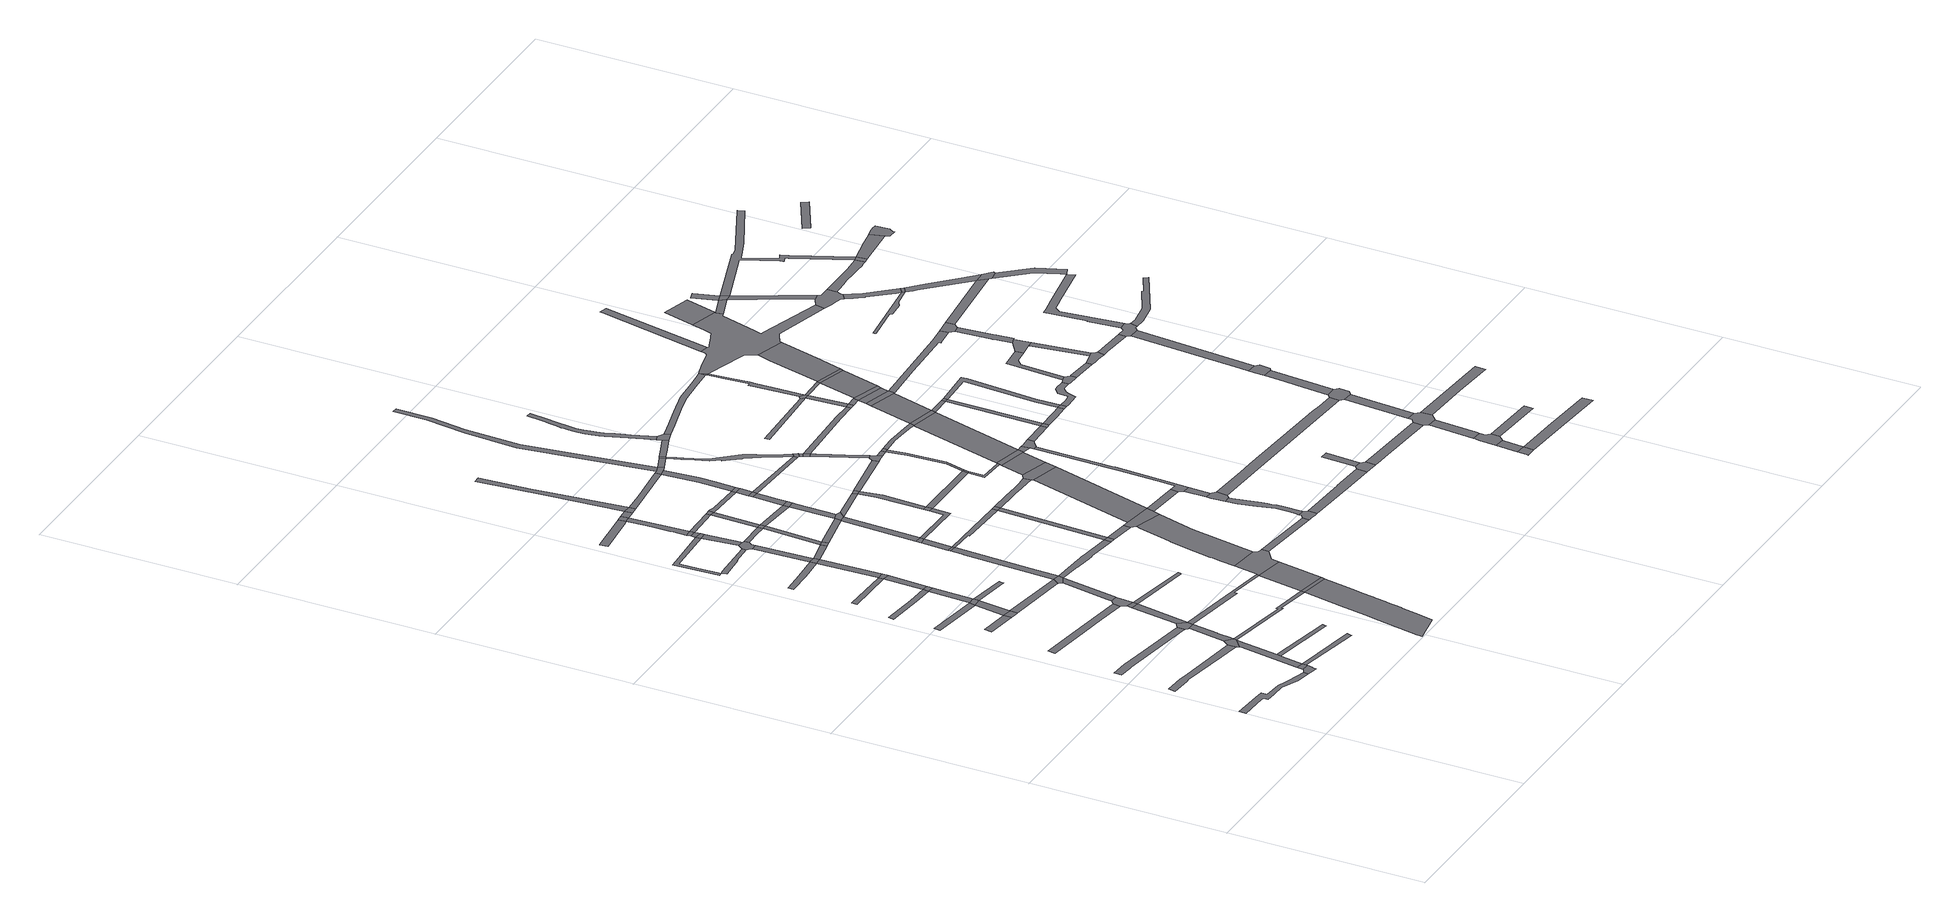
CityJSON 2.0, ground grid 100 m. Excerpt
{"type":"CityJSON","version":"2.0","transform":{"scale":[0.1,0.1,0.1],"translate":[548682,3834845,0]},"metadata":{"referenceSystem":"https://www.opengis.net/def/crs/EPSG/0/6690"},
"CityObjects":{
"road1":{"type":"Road","attributes":{"RoadStructureAttribute.sectionType":"1"},"geometry":[{"type":"MultiSurface","lod":"1","boundaries":[[[0,1,2,3,4,5,6,7,8,9,10,11,12,13,14,15]]]}]},
"road2":{"type":"Road","attributes":{"RoadStructureAttribute.sectionType":"1"},"geometry":[{"type":"MultiSurface","lod":"1","boundaries":[[[16,17,18,19,20,21,22,23,24,25]]]}]},
"road3":{"type":"Road","geometry":[{"type":"MultiSurface","lod":"1","boundaries":[[[26,27,28,15,14,29,30,31,32,33]]]}]},
"road4":{"type":"Road","geometry":[{"type":"MultiSurface","lod":"1","boundaries":[[[34,26,33,35,36,37]]]}]},
"road5":{"type":"Road","attributes":{"RoadStructureAttribute.sectionType":"1"},"geometry":[{"type":"MultiSurface","lod":"1","boundaries":[[[38,39,40,41,42,43,44,45,46,47]]]}]},
"road6":{"type":"Road","geometry":[{"type":"MultiSurface","lod":"1","boundaries":[[[48,49,50,51,52,53,34,37,54,55,56]]]}]},
"road7":{"type":"Road","attributes":{"RoadStructureAttribute.sectionType":"1"},"geometry":[{"type":"MultiSurface","lod":"1","boundaries":[[[57,58,59,60,61,62]]]}]},
"road8":{"type":"Road","geometry":[{"type":"MultiSurface","lod":"1","boundaries":[[[63,25,24,51,50,64]]]}]},
"road9":{"type":"Road","attributes":{"RoadStructureAttribute.sectionType":"1"},"geometry":[{"type":"MultiSurface","lod":"1","boundaries":[[[65,66,67,68,69,70,71]]]}]},
"road10":{"type":"Road","attributes":{"RoadStructureAttribute.sectionType":"1"},"geometry":[{"type":"MultiSurface","lod":"1","boundaries":[[[72,73,74,75,37,36]]]}]},
"road11":{"type":"Road","attributes":{"RoadStructureAttribute.sectionType":"1"},"geometry":[{"type":"MultiSurface","lod":"1","boundaries":[[[76,77,78,79,80]]]}]},
"road12":{"type":"Road","attributes":{"RoadStructureAttribute.sectionType":"1"},"geometry":[{"type":"MultiSurface","lod":"1","boundaries":[[[81,82,83,84,85,86,87,63,64]]]}]},
"road13":{"type":"Road","attributes":{"RoadStructureAttribute.sectionType":"1"},"geometry":[{"type":"MultiSurface","lod":"1","boundaries":[[[88,89,90,56,55]]]}]},
"road14":{"type":"Road","geometry":[{"type":"MultiSurface","lod":"1","boundaries":[[[62,61,91,92,93]]]}]},
"road15":{"type":"Road","attributes":{"RoadStructureAttribute.sectionType":"1"},"geometry":[{"type":"MultiSurface","lod":"1","boundaries":[[[94,95,96,97,98,99]]]}]},
"road16":{"type":"Road","geometry":[{"type":"MultiSurface","lod":"1","boundaries":[[[100,47,46,101,85,84,102,103]]]}]},
"road17":{"type":"Road","attributes":{"RoadStructureAttribute.sectionType":"1"},"geometry":[{"type":"MultiSurface","lod":"1","boundaries":[[[104,105,79,106,62,93]]]}]},
"road18":{"type":"Road","geometry":[{"type":"MultiSurface","lod":"1","boundaries":[[[107,80,79,105]]]}]},
"road19":{"type":"Road","attributes":{"RoadStructureAttribute.sectionType":"1"},"geometry":[{"type":"MultiSurface","lod":"1","boundaries":[[[108,109,110,111]]]}]},
"road20":{"type":"Road","attributes":{"RoadStructureAttribute.sectionType":"1"},"geometry":[{"type":"MultiSurface","lod":"1","boundaries":[[[112,100,103,113,114]]]}]},
"road21":{"type":"Road","attributes":{"RoadStructureAttribute.sectionType":"1"},"geometry":[{"type":"MultiSurface","lod":"1","boundaries":[[[98,115,116,80,107,117]]]}]},
"road22":{"type":"Road","geometry":[{"type":"MultiSurface","lod":"1","boundaries":[[[99,98,117,118,119]]]}]},
"road23":{"type":"Road","geometry":[{"type":"MultiSurface","lod":"1","boundaries":[[[120,112,114,121]]]}]},
"road24":{"type":"Road","attributes":{"RoadStructureAttribute.sectionType":"1"},"geometry":[{"type":"MultiSurface","lod":"1","boundaries":[[[122,93,92,123,124]]]}]},
"road25":{"type":"Road","attributes":{"RoadStructureAttribute.sectionType":"1"},"geometry":[{"type":"MultiSurface","lod":"1","boundaries":[[[125,126,127,128,129,130]]]}]},
"road26":{"type":"Road","attributes":{"RoadStructureAttribute.sectionType":"1"},"geometry":[{"type":"MultiSurface","lod":"1","boundaries":[[[131,132,64,50,133,134,135,136]]]}]},
"road27":{"type":"Road","geometry":[{"type":"MultiSurface","lod":"1","boundaries":[[[137,71,70,138,120,121,139,140]]]}]},
"road28":{"type":"Road","geometry":[{"type":"MultiSurface","lod":"1","boundaries":[[[141,142,143,144,145,107,105]]]}]},
"road29":{"type":"Road","attributes":{"RoadStructureAttribute.sectionType":"1"},"geometry":[{"type":"MultiSurface","lod":"1","boundaries":[[[110,146,99,119,147]]]}]},
"road30":{"type":"Road","geometry":[{"type":"MultiSurface","lod":"1","boundaries":[[[148,111,110,147]]]}]},
"road31":{"type":"Road","attributes":{"RoadStructureAttribute.sectionType":"1"},"geometry":[{"type":"MultiSurface","lod":"1","boundaries":[[[149,150,151,152,153,154,155]]]}]},
"road32":{"type":"Road","attributes":{"RoadStructureAttribute.sectionType":"1"},"geometry":[{"type":"MultiSurface","lod":"1","boundaries":[[[156,157,158,159,151,160,161,162,163]]]}]},
"road33":{"type":"Road","attributes":{"RoadStructureAttribute.sectionType":"1"},"geometry":[{"type":"MultiSurface","lod":"1","boundaries":[[[164,130,165,166,111,148]]]}]},
"road34":{"type":"Road","attributes":{"RoadStructureAttribute.sectionType":"1"},"geometry":[{"type":"MultiSurface","lod":"1","boundaries":[[[167,168,169,170,137,140]]]}]},
"road35":{"type":"Road","attributes":{"RoadStructureAttribute.sectionType":"1"},"geometry":[{"type":"MultiSurface","lod":"1","boundaries":[[[171,103,102,172,173,174,175,176]]]}]},
"road36":{"type":"Road","geometry":[{"type":"MultiSurface","lod":"1","boundaries":[[[177,125,130,164,178]]]}]},
"road37":{"type":"Road","geometry":[{"type":"MultiSurface","lod":"1","boundaries":[[[124,123,179,169,168,180]]]}]},
"road38":{"type":"Road","attributes":{"RoadStructureAttribute.sectionType":"1"},"geometry":[{"type":"MultiSurface","lod":"1","boundaries":[[[135,181,182,183,184,185,186,187,188,189,190,191,192,193,194,195,196,197,198,199,200,201,202,203]]]}]},
"road39":{"type":"Road","attributes":{"RoadStructureAttribute.sectionType":"1"},"geometry":[{"type":"MultiSurface","lod":"1","boundaries":[[[204,205,206,121,114]]]}]},
"road40":{"type":"Road","attributes":{"RoadStructureAttribute.sectionType":"1"},"geometry":[{"type":"MultiSurface","lod":"1","boundaries":[[[207,208,209,177,178]]]}]},
"road41":{"type":"Road","geometry":[{"type":"MultiSurface","lod":"1","boundaries":[[[210,149,155,211,212,209,208,213,214,215,216]]]}]},
"road42":{"type":"Road","attributes":{"RoadStructureAttribute.sectionType":"1"},"geometry":[{"type":"MultiSurface","lod":"1","boundaries":[[[217,178,164,218]]]}]},
"road43":{"type":"Road","attributes":{"RoadStructureAttribute.sectionType":"1"},"geometry":[{"type":"MultiSurface","lod":"1","boundaries":[[[219,220,221,222,223,224,225,226]]]}]},
"road44":{"type":"Road","attributes":{"RoadStructureAttribute.sectionType":"1"},"geometry":[{"type":"MultiSurface","lod":"1","boundaries":[[[227,163,210,216]]]}]},
"road45":{"type":"Road","attributes":{"RoadStructureAttribute.sectionType":"1"},"geometry":[{"type":"MultiSurface","lod":"1","boundaries":[[[228,229,230,124,180,231,232]]]}]},
"road46":{"type":"Road","geometry":[{"type":"MultiSurface","lod":"1","boundaries":[[[156,163,227,233]]]}]},
"road47":{"type":"Road","attributes":{"RoadStructureAttribute.sectionType":"1"},"geometry":[{"type":"MultiSurface","lod":"1","boundaries":[[[234,235,236,156,233]]]}]},
"road48":{"type":"Road","geometry":[{"type":"MultiSurface","lod":"1","boundaries":[[[237,238,235,234]]]}]},
"road49":{"type":"Road","geometry":[{"type":"MultiSurface","lod":"1","boundaries":[[[239,217,218,240]]]}]},
"road50":{"type":"Road","geometry":[{"type":"MultiSurface","lod":"1","boundaries":[[[136,135,203,241]]]}]},
"road51":{"type":"Road","attributes":{"RoadStructureAttribute.sectionType":"1"},"geometry":[{"type":"MultiSurface","lod":"1","boundaries":[[[215,214,242,243,244]]]}]},
"road52":{"type":"Road","attributes":{"RoadStructureAttribute.sectionType":"1"},"geometry":[{"type":"MultiSurface","lod":"1","boundaries":[[[245,246,226,247,248,249,250,251,238,237]]]}]},
"road53":{"type":"Road","attributes":{"RoadStructureAttribute.sectionType":"1"},"geometry":[{"type":"MultiSurface","lod":"1","boundaries":[[[243,217,239,252]]]}]},
"road54":{"type":"Road","geometry":[{"type":"MultiSurface","lod":"1","boundaries":[[[253,228,232,254]]]}]},
"road55":{"type":"Road","geometry":[{"type":"MultiSurface","lod":"1","boundaries":[[[255,219,226,246]]]}]},
"road56":{"type":"Road","attributes":{"RoadStructureAttribute.sectionType":"1"},"geometry":[{"type":"MultiSurface","lod":"1","boundaries":[[[256,257,258,259,260,180,168,261,262,263,264,265,266,267,268]]]}]},
"road57":{"type":"Road","attributes":{"RoadStructureAttribute.sectionType":"1"},"geometry":[{"type":"MultiSurface","lod":"1","boundaries":[[[175,269,270,136,241,271,272]]]}]},
"road58":{"type":"Road","attributes":{"RoadStructureAttribute.sectionType":"1"},"geometry":[{"type":"MultiSurface","lod":"1","boundaries":[[[273,274,275,253,254]]]}]},
"road59":{"type":"Road","attributes":{"RoadStructureAttribute.sectionType":"1"},"geometry":[{"type":"MultiSurface","lod":"1","boundaries":[[[276,237,234,277]]]}]},
"road60":{"type":"Road","geometry":[{"type":"MultiSurface","lod":"1","boundaries":[[[278,244,243,252]]]}]},
"road61":{"type":"Road","attributes":{"RoadStructureAttribute.sectionType":"1"},"geometry":[{"type":"MultiSurface","lod":"1","boundaries":[[[279,255,246,280]]]}]},
"road62":{"type":"Road","geometry":[{"type":"MultiSurface","lod":"1","boundaries":[[[281,275,274,282]]]}]},
"road63":{"type":"Road","attributes":{"RoadStructureAttribute.sectionType":"1"},"geometry":[{"type":"MultiSurface","lod":"1","boundaries":[[[283,239,240,284]]]}]},
"road64":{"type":"Road","attributes":{"RoadStructureAttribute.sectionType":"1"},"geometry":[{"type":"MultiSurface","lod":"1","boundaries":[[[277,244,278,285]]]}]},
"road65":{"type":"Road","geometry":[{"type":"MultiSurface","lod":"1","boundaries":[[[279,280,286,287]]]}]},
"road66":{"type":"Road","attributes":{"RoadStructureAttribute.sectionType":"1"},"geometry":[{"type":"MultiSurface","lod":"1","boundaries":[[[288,289,284,290,281,282]]]}]},
"road67":{"type":"Road","geometry":[{"type":"MultiSurface","lod":"1","boundaries":[[[291,292,293,176,175,272,294,295,296,297,298,299]]]}]},
"road68":{"type":"Road","geometry":[{"type":"MultiSurface","lod":"1","boundaries":[[[300,276,277,285]]]}]},
"road69":{"type":"Road","attributes":{"RoadStructureAttribute.sectionType":"1"},"geometry":[{"type":"MultiSurface","lod":"1","boundaries":[[[278,252,301,302]]]}]},
"road70":{"type":"Road","attributes":{"RoadStructureAttribute.sectionType":"1"},"geometry":[{"type":"MultiSurface","lod":"1","boundaries":[[[303,304,305,306,307,279,287]]]}]},
"road71":{"type":"Road","attributes":{"RoadStructureAttribute.sectionType":"1"},"geometry":[{"type":"MultiSurface","lod":"1","boundaries":[[[254,232,308,309,310,311,312]]]}]},
"road72":{"type":"Road","geometry":[{"type":"MultiSurface","lod":"1","boundaries":[[[313,314,283,284,289,315]]]}]},
"road73":{"type":"Road","geometry":[{"type":"MultiSurface","lod":"1","boundaries":[[[268,267,316,317]]]}]},
"road74":{"type":"Road","attributes":{"RoadStructureAttribute.sectionType":"1"},"geometry":[{"type":"MultiSurface","lod":"1","boundaries":[[[318,319,282,274,320,321]]]}]},
"road75":{"type":"Road","attributes":{"RoadStructureAttribute.sectionType":"1"},"geometry":[{"type":"MultiSurface","lod":"1","boundaries":[[[301,314,313,322,323]]]}]},
"road76":{"type":"Road","attributes":{"RoadStructureAttribute.sectionType":"1"},"geometry":[{"type":"MultiSurface","lod":"1","boundaries":[[[324,325,300,285,326,327]]]}]},
"road77":{"type":"Road","geometry":[{"type":"MultiSurface","lod":"1","boundaries":[[[302,301,323,328]]]}]},
"road78":{"type":"Road","attributes":{"RoadStructureAttribute.sectionType":"1"},"geometry":[{"type":"MultiSurface","lod":"1","boundaries":[[[329,330,331,332,333,334,335,336,337,338,291,299,339,340,341,342]]]}]},
"road79":{"type":"Road","attributes":{"RoadStructureAttribute.sectionType":"1"},"geometry":[{"type":"MultiSurface","lod":"1","boundaries":[[[317,316,343,344,345]]]}]},
"road80":{"type":"Road","attributes":{"RoadStructureAttribute.sectionType":"1"},"geometry":[{"type":"MultiSurface","lod":"1","boundaries":[[[346,347,287,286,348]]]}]},
"road81":{"type":"Road","attributes":{"RoadStructureAttribute.sectionType":"1"},"geometry":[{"type":"MultiSurface","lod":"1","boundaries":[[[349,302,328,350,351,352]]]}]},
"road82":{"type":"Road","attributes":{"RoadStructureAttribute.sectionType":"1"},"geometry":[{"type":"MultiSurface","lod":"1","boundaries":[[[311,268,317,353]]]}]},
"road83":{"type":"Road","attributes":{"RoadStructureAttribute.sectionType":"1"},"geometry":[{"type":"MultiSurface","lod":"1","boundaries":[[[354,315,289,355]]]}]},
"road84":{"type":"Road","geometry":[{"type":"MultiSurface","lod":"1","boundaries":[[[356,349,352,357]]]}]},
"road85":{"type":"Road","geometry":[{"type":"MultiSurface","lod":"1","boundaries":[[[358,318,321,359]]]}]},
"road86":{"type":"Road","attributes":{"RoadStructureAttribute.sectionType":"1"},"geometry":[{"type":"MultiSurface","lod":"1","boundaries":[[[326,356,357,360]]]}]},
"road87":{"type":"Road","geometry":[{"type":"MultiSurface","lod":"1","boundaries":[[[327,326,360,361]]]}]},
"road88":{"type":"Road","attributes":{"RoadStructureAttribute.sectionType":"1"},"geometry":[{"type":"MultiSurface","lod":"1","boundaries":[[[296,295,362,363]]]}]},
"road89":{"type":"Road","attributes":{"RoadStructureAttribute.sectionType":"1"},"geometry":[{"type":"MultiSurface","lod":"1","boundaries":[[[364,365,355,366,358,359]]]}]},
"road90":{"type":"Road","geometry":[{"type":"MultiSurface","lod":"1","boundaries":[[[312,311,353,367]]]}]},
"road91":{"type":"Road","attributes":{"RoadStructureAttribute.sectionType":"1"},"geometry":[{"type":"MultiSurface","lod":"1","boundaries":[[[368,369,370,371,348,372,373,327,361]]]}]},
"road92":{"type":"Road","geometry":[{"type":"MultiSurface","lod":"1","boundaries":[[[345,344,329,342,374,375,376]]]}]},
"road93":{"type":"Road","geometry":[{"type":"MultiSurface","lod":"1","boundaries":[[[377,354,355,365]]]}]},
"road94":{"type":"Road","geometry":[{"type":"MultiSurface","lod":"1","boundaries":[[[378,379,346,348,371,380,381]]]}]},
"road95":{"type":"Road","attributes":{"RoadStructureAttribute.sectionType":"1"},"geometry":[{"type":"MultiSurface","lod":"1","boundaries":[[[357,352,382,383]]]}]},
"road96":{"type":"Road","attributes":{"RoadStructureAttribute.sectionType":"1"},"geometry":[{"type":"MultiSurface","lod":"1","boundaries":[[[359,321,384,385]]]}]},
"road97":{"type":"Road","attributes":{"RoadStructureAttribute.sectionType":"1"},"geometry":[{"type":"MultiSurface","lod":"1","boundaries":[[[386,387,378,381,388]]]}]},
"road98":{"type":"Road","attributes":{"RoadStructureAttribute.sectionType":"1"},"geometry":[{"type":"MultiSurface","lod":"1","boundaries":[[[389,390,391,367,353,392,393,394,395,396]]]}]},
"road99":{"type":"Road","geometry":[{"type":"MultiSurface","lod":"1","boundaries":[[[397,398,399,400,363,362,401,402,403,404,405,406,407]]]}]},
"road100":{"type":"Road","attributes":{"RoadStructureAttribute.sectionType":"1"},"geometry":[{"type":"MultiSurface","lod":"1","boundaries":[[[408,377,365,409]]]}]},
"road101":{"type":"Road","geometry":[{"type":"MultiSurface","lod":"1","boundaries":[[[410,386,388,411]]]}]},
"road102":{"type":"Road","attributes":{"RoadStructureAttribute.sectionType":"1"},"geometry":[{"type":"MultiSurface","lod":"1","boundaries":[[[412,376,375,413,414]]]}]},
"road103":{"type":"Road","attributes":{"RoadStructureAttribute.sectionType":"1"},"geometry":[{"type":"MultiSurface","lod":"1","boundaries":[[[375,374,415,416]]]}]},
"road104":{"type":"Road","attributes":{"RoadStructureAttribute.sectionType":"1"},"geometry":[{"type":"MultiSurface","lod":"1","boundaries":[[[417,418,419,420,379,378,421,422,423,424]]]}]},
"road105":{"type":"Road","attributes":{"RoadStructureAttribute.sectionType":"1"},"geometry":[{"type":"MultiSurface","lod":"1","boundaries":[[[425,426,427,428,429,430,431,432,433,434,435,436,437,438,439,440,397,407]]]}]},
"road106":{"type":"Road","attributes":{"RoadStructureAttribute.sectionType":"1"},"geometry":[{"type":"MultiSurface","lod":"1","boundaries":[[[441,442,443,444,445,446,447,448,449,450,451,411,388,452,453,454,455,456,457,458,459,460,461,462,383,463]]]}]},
"road107":{"type":"Road","attributes":{"RoadStructureAttribute.sectionType":"1"},"geometry":[{"type":"MultiSurface","lod":"1","boundaries":[[[464,465,410,411,466,467]]]}]},
"road108":{"type":"Road","geometry":[{"type":"MultiSurface","lod":"1","boundaries":[[[468,469,434,433,470,471,472,473,474,475]]]}]},
"road109":{"type":"Road","geometry":[{"type":"MultiSurface","lod":"1","boundaries":[[[476,468,475,477]]]}]},
"road110":{"type":"Road","geometry":[{"type":"MultiSurface","lod":"1","boundaries":[[[385,384,478,479]]]}]},
"road111":{"type":"Road","geometry":[{"type":"MultiSurface","lod":"1","boundaries":[[[463,383,382,480,481]]]}]},
"road112":{"type":"Road","attributes":{"RoadStructureAttribute.sectionType":"1"},"geometry":[{"type":"MultiSurface","lod":"1","boundaries":[[[481,480,482,483]]]}]},
"road113":{"type":"Road","geometry":[{"type":"MultiSurface","lod":"1","boundaries":[[[483,482,484,485,486]]]}]},
"road114":{"type":"Road","attributes":{"RoadStructureAttribute.sectionType":"1"},"geometry":[{"type":"MultiSurface","lod":"1","boundaries":[[[487,488,489,485,484,490,491]]]}]},
"road115":{"type":"Road","attributes":{"RoadStructureAttribute.sectionType":"1"},"geometry":[{"type":"MultiSurface","lod":"1","boundaries":[[[492,478,384,493,494,495]]]}]},
"road116":{"type":"Road","geometry":[{"type":"MultiSurface","lod":"1","boundaries":[[[496,491,490,408,409,497,498,499]]]}]},
"road117":{"type":"Road","geometry":[{"type":"MultiSurface","lod":"1","boundaries":[[[500,396,395,412,414,501]]]}]},
"road118":{"type":"Road","geometry":[{"type":"MultiSurface","lod":"1","boundaries":[[[502,503,504,505,464,467,506,507,508]]]}]},
"road119":{"type":"Road","attributes":{"RoadStructureAttribute.sectionType":"1"},"geometry":[{"type":"MultiSurface","lod":"1","boundaries":[[[509,510,511,512,513,514,385,479]]]}]},
"road120":{"type":"Road","attributes":{"RoadStructureAttribute.sectionType":"1"},"geometry":[{"type":"MultiSurface","lod":"1","boundaries":[[[515,499,498,512]]]}]},
"road121":{"type":"Road","attributes":{"RoadStructureAttribute.sectionType":"1"},"geometry":[{"type":"MultiSurface","lod":"1","boundaries":[[[516,517,518,519,520,521,522,523,524,525,526,527,528,529,530,531,532,505,504,533,534,535,536,537,538,539,540,541,542,543,544]]]}]},
"road122":{"type":"Road","attributes":{"RoadStructureAttribute.sectionType":"1"},"geometry":[{"type":"MultiSurface","lod":"1","boundaries":[[[545,546,405,404,547,548,549]]]}]},
"road123":{"type":"Road","attributes":{"RoadStructureAttribute.sectionType":"1"},"geometry":[{"type":"MultiSurface","lod":"1","boundaries":[[[550,500,501,551]]]}]},
"road124":{"type":"Road","attributes":{"RoadStructureAttribute.sectionType":"1"},"geometry":[{"type":"MultiSurface","lod":"1","boundaries":[[[552,553,554,555,556,557,558,559,416,415,476,477,560,561,562]]]}]},
"road125":{"type":"Road","geometry":[{"type":"MultiSurface","lod":"1","boundaries":[[[563,515,512,511,564]]]}]},
"road126":{"type":"Road","geometry":[{"type":"MultiSurface","lod":"1","boundaries":[[[565,566,495,494,550,551,567,568]]]}]},
"road127":{"type":"Road","attributes":{"RoadStructureAttribute.sectionType":"1"},"geometry":[{"type":"MultiSurface","lod":"1","boundaries":[[[569,568,567,570]]]}]},
"road128":{"type":"Road","attributes":{"RoadStructureAttribute.sectionType":"1"},"geometry":[{"type":"MultiSurface","lod":"1","boundaries":[[[571,486,485,572,573,574]]]}]},
"road129":{"type":"Road","attributes":{"RoadStructureAttribute.sectionType":"1"},"geometry":[{"type":"MultiSurface","lod":"1","boundaries":[[[575,576,577,578,579,563,564,580,581,582,583,584]]]}]},
"road130":{"type":"Road","geometry":[{"type":"MultiSurface","lod":"1","boundaries":[[[585,586,587,569,570,552,562,588,589,590]]]}]},
"road131":{"type":"Road","attributes":{"RoadStructureAttribute.sectionType":"1"},"geometry":[{"type":"MultiSurface","lod":"1","boundaries":[[[583,591,565,568,592,593]]]}]},
"road132":{"type":"Road","attributes":{"RoadStructureAttribute.sectionType":"1"},"geometry":[{"type":"MultiSurface","lod":"1","boundaries":[[[594,595,596,597,598]]]}]},
"road133":{"type":"Road","geometry":[{"type":"MultiSurface","lod":"1","boundaries":[[[599,549,548,600,601,602]]]}]},
"road134":{"type":"Road","attributes":{"RoadStructureAttribute.sectionType":"1"},"geometry":[{"type":"MultiSurface","lod":"1","boundaries":[[[603,604,605,606,607,608,609,610,611,612,613,614,615,508,507,616,617,618,619,620]]]}]},
"road135":{"type":"Road","attributes":{"RoadStructureAttribute.sectionType":"1"},"geometry":[{"type":"MultiSurface","lod":"1","boundaries":[[[621,585,590,622]]]}]},
"road136":{"type":"Road","geometry":[{"type":"MultiSurface","lod":"1","boundaries":[[[623,624,599,602]]]}]},
"road137":{"type":"Road","geometry":[{"type":"MultiSurface","lod":"1","boundaries":[[[584,583,593,625]]]}]},
"road138":{"type":"Road","attributes":{"RoadStructureAttribute.sectionType":"1"},"geometry":[{"type":"MultiSurface","lod":"1","boundaries":[[[626,627,628,629,630,631,473,472,632,633,634,635]]]}]},
"road139":{"type":"Road","geometry":[{"type":"MultiSurface","lod":"1","boundaries":[[[636,621,622,637]]]}]},
"road140":{"type":"Road","geometry":[{"type":"MultiSurface","lod":"1","boundaries":[[[638,639,574,573,640]]]}]},
"road141":{"type":"Road","attributes":{"RoadStructureAttribute.sectionType":"1"},"geometry":[{"type":"MultiSurface","lod":"1","boundaries":[[[641,584,625,642,643]]]}]},
"road142":{"type":"Road","attributes":{"RoadStructureAttribute.sectionType":"1"},"geometry":[{"type":"MultiSurface","lod":"1","boundaries":[[[598,644,639,638,645]]]}]},
"road143":{"type":"Road","attributes":{"RoadStructureAttribute.sectionType":"1"},"geometry":[{"type":"MultiSurface","lod":"1","boundaries":[[[646,638,640,647]]]}]},
"road144":{"type":"Road","geometry":[{"type":"MultiSurface","lod":"1","boundaries":[[[648,594,598,645,649,650]]]}]},
"road145":{"type":"Road","attributes":{"RoadStructureAttribute.sectionType":"1"},"geometry":[{"type":"MultiSurface","lod":"1","boundaries":[[[651,652,621,636]]]}]},
"road146":{"type":"Road","attributes":{"RoadStructureAttribute.sectionType":"1"},"geometry":[{"type":"MultiSurface","lod":"1","boundaries":[[[653,625,593,654,652]]]}]},
"road147":{"type":"Road","attributes":{"RoadStructureAttribute.sectionType":"1"},"geometry":[{"type":"MultiSurface","lod":"1","boundaries":[[[655,656,657,658,636,637,659,660,661,662]]]}]},
"road148":{"type":"Road","geometry":[{"type":"MultiSurface","lod":"1","boundaries":[[[663,641,643,664,665]]]}]},
"road149":{"type":"Road","attributes":{"RoadStructureAttribute.sectionType":"1"},"geometry":[{"type":"MultiSurface","lod":"1","boundaries":[[[666,601,600,667,668,669,670,671]]]}]},
"road150":{"type":"Road","attributes":{"RoadStructureAttribute.sectionType":"1"},"geometry":[{"type":"MultiSurface","lod":"1","boundaries":[[[647,672,663,665,673,674]]]}]},
"road151":{"type":"Road","attributes":{"RoadStructureAttribute.sectionType":"1"},"geometry":[{"type":"MultiSurface","lod":"1","boundaries":[[[675,676,677,678,679,680,681,682,683,684,685,648,650]]]}]},
"road152":{"type":"Road","attributes":{"RoadStructureAttribute.sectionType":"1"},"geometry":[{"type":"MultiSurface","lod":"1","boundaries":[[[686,649,645,687]]]}]},
"road153":{"type":"Road","geometry":[{"type":"MultiSurface","lod":"1","boundaries":[[[688,689,690,691,692]]]}]},
"road154":{"type":"Road","geometry":[{"type":"MultiSurface","lod":"1","boundaries":[[[693,653,652,651]]]}]},
"road155":{"type":"Road","geometry":[{"type":"MultiSurface","lod":"1","boundaries":[[[694,646,647,674,695]]]}]},
"road156":{"type":"Road","geometry":[{"type":"MultiSurface","lod":"1","boundaries":[[[662,661,696,697]]]}]},
"road157":{"type":"Road","attributes":{"RoadStructureAttribute.sectionType":"1"},"geometry":[{"type":"MultiSurface","lod":"1","boundaries":[[[698,688,692,699]]]}]},
"road158":{"type":"Road","attributes":{"RoadStructureAttribute.sectionType":"1"},"geometry":[{"type":"MultiSurface","lod":"1","boundaries":[[[700,701,702,703,693,651,704,705,662,697]]]}]},
"road159":{"type":"Road","geometry":[{"type":"MultiSurface","lod":"1","boundaries":[[[603,620,706,707,680,679]]]}]},
"road160":{"type":"Road","attributes":{"RoadStructureAttribute.sectionType":"1"},"geometry":[{"type":"MultiSurface","lod":"1","boundaries":[[[687,708,694,695,709]]]}]},
"road161":{"type":"Road","geometry":[{"type":"MultiSurface","lod":"1","boundaries":[[[710,711,712,698,699,713,714,715,716,717]]]}]},
"road162":{"type":"Road","geometry":[{"type":"MultiSurface","lod":"1","boundaries":[[[718,686,687,709,719]]]}]},
"road163":{"type":"Road","attributes":{"RoadStructureAttribute.sectionType":"1"},"geometry":[{"type":"MultiSurface","lod":"1","boundaries":[[[720,717,716,721,722]]]}]},
"road164":{"type":"Road","attributes":{"RoadStructureAttribute.sectionType":"1"},"geometry":[{"type":"MultiSurface","lod":"1","boundaries":[[[723,724,725,726,727,728,729,730,697,696,731,732,733,734,735,736,737,738,739]]]}]},
"road165":{"type":"Road","geometry":[{"type":"MultiSurface","lod":"1","boundaries":[[[740,741,671,670,720,722,742,743,744]]]}]},
"road166":{"type":"Road","attributes":{"RoadStructureAttribute.sectionType":"1"},"geometry":[{"type":"MultiSurface","lod":"1","boundaries":[[[745,746,718,719,747,748,749]]]}]},
"road167":{"type":"Road","attributes":{"RoadStructureAttribute.sectionType":"1"},"geometry":[{"type":"MultiSurface","lod":"1","boundaries":[[[750,751,714,713]]]}]},
"road168":{"type":"Road","attributes":{"RoadStructureAttribute.sectionType":"1"},"geometry":[{"type":"MultiSurface","lod":"1","boundaries":[[[752,753,692,691,754,755,756]]]}]},
"road169":{"type":"Road","geometry":[{"type":"MultiSurface","lod":"1","boundaries":[[[757,758,759,760,739,738,761,762,763,764,765]]]}]},
"road170":{"type":"Road","attributes":{"RoadStructureAttribute.sectionType":"1"},"geometry":[{"type":"MultiSurface","lod":"1","boundaries":[[[766,740,744,767]]]}]},
"road171":{"type":"Road","attributes":{"RoadStructureAttribute.sectionType":"1"},"geometry":[{"type":"MultiSurface","lod":"1","boundaries":[[[768,769,665,664,770,771,772,773,774,775]]]}]},
"road172":{"type":"Road","geometry":[{"type":"MultiSurface","lod":"1","boundaries":[[[776,635,634,766,767,777,778,779]]]}]},
"road173":{"type":"Road","attributes":{"RoadStructureAttribute.sectionType":"1"},"geometry":[{"type":"MultiSurface","lod":"1","boundaries":[[[780,765,764,781,782,783]]]}]},
"road174":{"type":"Road","attributes":{"RoadStructureAttribute.sectionType":"1"},"geometry":[{"type":"MultiSurface","lod":"1","boundaries":[[[784,785,758,757,786,787,788]]]}]},
"road175":{"type":"Road","attributes":{"RoadStructureAttribute.sectionType":"1"},"geometry":[{"type":"MultiSurface","lod":"1","boundaries":[[[789,790,791,792,793,794]]]}]},
"road176":{"type":"Road","geometry":[{"type":"MultiSurface","lod":"1","boundaries":[[[795,796,797,798,799,800,801,802,793,792,803,804,805,806,603,679,807,808,809,745,749,810,811,812,813,814,815,816,817,818,819,820,821,822]]]}]},
"road177":{"type":"Road","attributes":{"RoadStructureAttribute.sectionType":"1"},"geometry":[{"type":"MultiSurface","lod":"1","boundaries":[[[823,824,825,776,779,826]]]}]},
"road178":{"type":"Road","attributes":{"RoadStructureAttribute.sectionType":"1"},"geometry":[{"type":"MultiSurface","lod":"1","boundaries":[[[743,742,827,828,829]]]}]},
"road179":{"type":"Road","geometry":[{"type":"MultiSurface","lod":"1","boundaries":[[[830,831,832,833,783,782,834,835,836,837]]]}]},
"road180":{"type":"Road","geometry":[{"type":"MultiSurface","lod":"1","boundaries":[[[838,839,823,826,840,841,842]]]}]},
"road181":{"type":"Road","geometry":[{"type":"MultiSurface","lod":"1","boundaries":[[[843,844,784,788,845,846]]]}]},
"road182":{"type":"Road","attributes":{"RoadStructureAttribute.sectionType":"1"},"geometry":[{"type":"MultiSurface","lod":"1","boundaries":[[[846,845,847,833,832]]]}]},
"road183":{"type":"Road","geometry":[{"type":"MultiSurface","lod":"1","boundaries":[[[848,795,822,849]]]}]},
"road184":{"type":"Road","attributes":{"RoadStructureAttribute.sectionType":"1"},"geometry":[{"type":"MultiSurface","lod":"1","boundaries":[[[850,851,852,853,854,855,856,857,844,843]]]}]},
"road185":{"type":"Road","attributes":{"RoadStructureAttribute.sectionType":"1"},"geometry":[{"type":"MultiSurface","lod":"1","boundaries":[[[858,837,836,859,860,861,862]]]}]},
"road186":{"type":"Road","attributes":{"RoadStructureAttribute.sectionType":"1"},"geometry":[{"type":"MultiSurface","lod":"1","boundaries":[[[863,864,838,842,865]]]}]},
"road187":{"type":"Road","geometry":[{"type":"MultiSurface","lod":"1","boundaries":[[[866,768,775,867,854,853,868,869]]]}]},
"road188":{"type":"Road","attributes":{"RoadStructureAttribute.sectionType":"1"},"geometry":[{"type":"MultiSurface","lod":"1","boundaries":[[[870,821,820,871,872]]]}]},
"road189":{"type":"Road","attributes":{"RoadStructureAttribute.sectionType":"1"},"geometry":[{"type":"MultiSurface","lod":"1","boundaries":[[[873,874,875,876]]]}]},
"road190":{"type":"Road","attributes":{"RoadStructureAttribute.sectionType":"1"},"geometry":[{"type":"MultiSurface","lod":"1","boundaries":[[[877,878,879,880,881,882,883,884,885]]]}]},
"road191":{"type":"Road","geometry":[{"type":"MultiSurface","lod":"1","boundaries":[[[876,875,870,872,886]]]}]},
"road192":{"type":"Road","geometry":[{"type":"MultiSurface","lod":"1","boundaries":[[[887,888,889,890,891,892,893,862,861,894,863,865,895,896,897,898]]]}]},
"road193":{"type":"Road","attributes":{"RoadStructureAttribute.sectionType":"1"},"geometry":[{"type":"MultiSurface","lod":"1","boundaries":[[[899,886,872,900,901,902,903,904]]]}]},
"road194":{"type":"Road","geometry":[{"type":"MultiSurface","lod":"1","boundaries":[[[905,904,903,906,814,813,907,908,909,910,911,912,913,914,915]]]}]},
"road195":{"type":"Road","attributes":{"RoadStructureAttribute.sectionType":"1"},"geometry":[{"type":"MultiSurface","lod":"1","boundaries":[[[916,917,918,919,911,910,920,921,922,923,924,877,925]]]}]},
"road196":{"type":"Road","attributes":{"RoadStructureAttribute.sectionType":"1"},"geometry":[{"type":"MultiSurface","lod":"1","boundaries":[[[926,866,869,927]]]}]},
"road197":{"type":"Road","geometry":[{"type":"MultiSurface","lod":"1","boundaries":[[[925,877,885,928]]]}]},
"road198":{"type":"Road","attributes":{"RoadStructureAttribute.sectionType":"1"},"geometry":[{"type":"MultiSurface","lod":"1","boundaries":[[[929,930,931,932,933,934,935,890,889,936,937,938,939,940,941]]]}]},
"road199":{"type":"Road","attributes":{"RoadStructureAttribute.sectionType":"1"},"geometry":[{"type":"MultiSurface","lod":"1","boundaries":[[[942,943,944,945,915,914,946,947,948,949,950,951,952,953,954,955,956,957,958]]]}]},
"road200":{"type":"Road","attributes":{"RoadStructureAttribute.sectionType":"1"},"geometry":[{"type":"MultiSurface","lod":"1","boundaries":[[[959,960,961,962,963,898,897,964,965,966]]]}]},
"road201":{"type":"Road","attributes":{"RoadStructureAttribute.sectionType":"1"},"geometry":[{"type":"MultiSurface","lod":"1","boundaries":[[[967,968,969,928,885,970,971,972,973,926,974]]]}]},
"road202":{"type":"Road","attributes":{"RoadStructureAttribute.sectionType":"1"},"geometry":[{"type":"MultiSurface","lod":"1","boundaries":[[[975,976,977,978,979,980,981,876,886,982,983,984,985,986,987,988,989,990,991,992,942,993,994,995,996,997,998,999,1000,1001,1002,1003]]]}]},
"road203":{"type":"Road","geometry":[{"type":"MultiSurface","lod":"1","boundaries":[[[974,926,927,1004,1005,1006]]]}]},
"road204":{"type":"Road","geometry":[{"type":"MultiSurface","lod":"1","boundaries":[[[993,942,958,1007,1008]]]}]},
"road205":{"type":"Road","attributes":{"RoadStructureAttribute.sectionType":"1"},"geometry":[{"type":"MultiSurface","lod":"1","boundaries":[[[1009,1005,1004,1010,1011,929,1012]]]}]},
"road206":{"type":"Road","attributes":{"RoadStructureAttribute.sectionType":"1"},"geometry":[{"type":"MultiSurface","lod":"1","boundaries":[[[1013,1014,1015,1008,1007,1016,1017]]]}]},
"road207":{"type":"Road","geometry":[{"type":"MultiSurface","lod":"1","boundaries":[[[1018,1019,1020,1013,1017,1021,1022,1023,1024,1025,1026,1027,1028]]]}]},
"road208":{"type":"Road","geometry":[{"type":"MultiSurface","lod":"1","boundaries":[[[1029,1030,1031,1032]]]}]}
},
"vertices":[
[356,368,0],[340,373,0],[295,388,0],[202,397,0],[203,429,0],[154,431,0],[9,442,0],[7,407,0],[149,399,0],[163,397,0],[162,373,0],[215,370,0],[287,368,0],[377,326,0],[448,314,0],[452,339,0],
[417,772,0],[206,803,0],[150,811,0],[45,817,0],[41,782,0],[145,775,0],[163,774,0],[410,733,0],[521,715,0],[521,757,0],
[475,352,0],[473,350,0],[456,341,0],[475,309,0],[507,304,0],[510,320,0],[512,329,0],[516,350,0],
[481,387,0],[516,353,0],[517,359,0],[520,381,0],
[301,1073,0],[155,1096,0],[65,1103,0],[63,1063,0],[135,1058,0],[148,1056,0],[295,1034,0],[558,993,0],[561,993,0],[561,1033,0],
[555,599,0],[577,730,0],[579,741,0],[531,701,0],[530,696,0],[516,606,0],[538,493,0],[539,499,0],[542,520,0],
[305,1781,0],[291,1783,0],[152,1801,0],[147,1762,0],[305,1741,0],[307,1781,0],
[545,789,0],[582,759,0],
[297,1432,0],[110,1459,0],[104,1420,0],[337,1388,0],[472,1369,0],[615,1348,0],[620,1386,0],
[849,296,0],[850,296,0],[851,308,0],[853,321,0],
[335,1968,0],[59,2010,0],[54,1977,0],[329,1937,0],[336,1968,0],
[585,777,0],[595,845,0],[595,847,0],[615,979,0],[575,978,0],[574,968,0],[555,851,0],
[874,436,0],[875,446,0],[876,456,0],
[328,1738,0],[352,1735,0],[354,1774,0],
[236,2217,0],[56,2237,0],[52,2210,0],[242,2189,0],[347,2181,0],[350,2211,0],
[588,1052,0],[571,982,0],[616,981,0],[621,1011,0],
[375,1936,0],[375,1940,0],[328,1933,0],
[376,1970,0],
[98,2446,0],[97,2418,0],[358,2413,0],[356,2438,0],
[626,1293,0],[666,1278,0],[668,1286,0],
[339,1976,0],[337,1970,0],[383,2179,0],
[384,2197,0],[384,2208,0],
[631,1320,0],[670,1311,0],
[357,1774,0],[672,1691,0],[696,1725,0],
[343,2777,0],[208,2769,0],[90,2761,0],[91,2735,0],[214,2736,0],[346,2747,0],
[914,709,0],[911,699,0],[926,679,0],[929,691,0],[1099,659,0],[1103,677,0],
[641,1403,0],[617,1348,0],[677,1381,0],[679,1400,0],
[567,1912,0],[568,1924,0],[569,1935,0],[378,1970,0],[377,1970,0],
[350,2213,0],[393,2407,0],
[392,2439,0],
[313,3107,0],[88,3095,0],[72,3091,0],[81,3065,0],[205,3074,0],[205,3081,0],[310,3085,0],
[311,3339,0],[77,3324,0],[41,3322,0],[54,3090,0],[67,3204,0],[64,3300,0],[82,3300,0],[313,3314,0],
[383,2750,0],[347,2738,0],[356,2442,0],
[681,1411,0],[728,1692,0],[686,1671,0],[645,1428,0],
[624,1010,0],[619,981,0],[954,926,0],[959,944,0],[1144,911,0],[1149,926,0],
[343,2781,0],[379,2779,0],
[673,1689,0],[733,1717,0],
[1099,657,0],[1098,648,0],[1065,460,0],[1041,324,0],[1038,309,0],[1027,245,0],[987,33,0],[983,13,0],[982,7,0],[1138,33,0],[1153,110,0],[1170,199,0],[1172,208,0],[1179,246,0],[1184,271,0],[1187,291,0],[1189,298,0],[1199,352,0],[1201,363,0],[1212,428,0],[1218,460,0],[1231,527,0],[1250,632,0],
[1001,1232,0],[1002,1241,0],[1003,1249,0],
[378,2783,0],[367,3065,0],[335,3063,0],
[331,3134,0],[318,3078,0],[331,3066,0],[366,3088,0],[378,3103,0],[377,3128,0],[364,3128,0],
[501,2804,0],[506,2774,0],
[295,3723,0],[261,3720,0],[58,3698,0],[54,3697,0],[62,3657,0],[152,3667,0],[266,3680,0],[299,3684,0],
[352,3316,0],
[716,2254,0],[714,2198,0],[714,2186,0],[738,1861,0],[754,2252,0],
[351,3336,0],
[349,3365,0],[311,3364,0],[311,3340,0],
[348,3390,0],[310,3384,0],
[528,2812,0],[534,2780,0],
[1253,650,0],
[465,3106,0],[518,3104,0],[517,3129,0],
[348,3400,0],[331,3688,0],[304,3590,0],[306,3537,0],[308,3488,0],[309,3468,0],[310,3451,0],
[543,3102,0],
[717,2268,0],[754,2266,0],
[327,3727,0],
[1112,1681,0],[973,1699,0],[937,1704,0],[918,1705,0],[902,1706,0],[845,1679,0],[845,1675,0],[933,1664,0],[936,1664,0],[950,1662,0],[968,1664,0],[1115,1645,0],[1119,1680,0],
[1144,910,0],[1142,899,0],[1269,741,0],[1294,885,0],
[757,2348,0],[760,2412,0],[723,2405,0],
[522,3394,0],[522,3369,0],
[542,3129,0],
[376,3732,0],[380,3693,0],
[724,2433,0],[761,2432,0],
[744,2852,0],[741,2821,0],
[550,3367,0],
[420,3698,0],[417,3728,0],
[761,2437,0],[777,2825,0],[741,2817,0],
[1171,1047,0],[1153,928,0],[1152,925,0],[1302,930,0],[1357,970,0],[1361,1006,0],[1350,1007,0],[1336,1009,0],[1321,1030,0],
[549,3394,0],
[746,3087,0],[746,3117,0],
[379,4086,0],[367,4205,0],[350,4459,0],[317,4456,0],[346,4100,0],
[878,2247,0],[879,2240,0],[1129,2229,0],[1139,2229,0],[1139,2258,0],
[780,2865,0],[745,2856,0],[805,2857,0],
[1140,1642,0],[1144,1677,0],
[996,2500,0],[994,2429,0],[1022,2407,0],[1023,2499,0],
[784,3073,0],[784,3086,0],
[585,3387,0],[560,3394,0],[755,3359,0],[755,3382,0],
[785,3115,0],
[1290,1602,0],[1284,1581,0],[1251,1460,0],[1239,1412,0],[1236,1403,0],[1225,1348,0],[1209,1268,0],[1192,1182,0],[1190,1168,0],[1183,1127,0],[1361,1248,0],[1382,1365,0],[1389,1391,0],[1436,1561,0],
[1268,1625,0],[1270,1625,0],[1273,1660,0],
[747,3762,0],[526,3739,0],[750,3734,0],
[752,3271,0],[787,3178,0],[788,3202,0],[791,3269,0],
[1164,2228,0],
[983,2887,0],[987,2861,0],
[753,3293,0],[792,3292,0],
[996,2532,0],[1021,2532,0],
[794,3358,0],
[795,3380,0],
[1692,933,0],[1696,968,0],
[1031,2757,0],[1012,2862,0],[1001,2771,0],
[1164,2257,0],
[799,3490,0],[801,3550,0],[800,3571,0],[786,3739,0],[762,3549,0],[755,3386,0],
[1446,1594,0],[1457,1633,0],[1304,1656,0],
[1007,2891,0],
[799,3777,0],[764,3764,0],[790,3742,0],[810,3750,0],
[1160,3250,0],[1161,3272,0],
[1381,2500,0],[1388,2530,0],
[874,3807,0],[819,3784,0],[885,3779,0],
[1400,2252,0],[1360,2252,0],[1270,2255,0],[1292,2225,0],[1316,2224,0],[1330,2223,0],[1452,2217,0],[1447,2255,0],
[1715,994,0],[1714,982,0],[1700,972,0],[1698,970,0],[1704,932,0],[1707,932,0],[1742,928,0],[1761,926,0],[1765,975,0],[1750,990,0],[1748,992,0],
[1289,2939,0],[1294,2907,0],
[887,3812,0],[898,3785,0],
[1458,2208,0],[1460,1645,0],[1608,2170,0],
[1654,1576,0],[1657,1616,0],
[713,5070,0],[712,4901,0],[684,4695,0],[669,4423,0],[702,4426,0],[714,4708,0],[737,4888,0],[741,5069,0],
[1748,1034,0],[1748,1063,0],[1749,1102,0],[1747,1125,0],[1743,1150,0],[1740,1170,0],[1736,1198,0],[1710,1333,0],[1708,1347,0],[1673,1345,0],[1677,1287,0],[1697,1199,0],[1717,1112,0],[1719,1083,0],[1719,1053,0],[1717,1016,0],
[1170,3297,0],[1163,3305,0],[1158,3315,0],[1157,3316,0],[1096,3428,0],[1102,3432,0],[1075,3486,0],[969,3604,0],[940,3668,0],[937,3678,0],[916,3743,0],[899,3743,0],[911,3713,0],[922,3687,0],[955,3591,0],[988,3549,0],[978,3542,0],[1004,3513,0],[1037,3468,0],[1045,3468,0],[1087,3397,0],[1134,3313,0],[1178,3285,0],
[1025,3868,0],[929,3829,0],[957,3808,0],[1037,3840,0],
[1670,1440,0],[1669,1416,0],[1710,1349,0],[1715,1354,0],[1726,1365,0],[1731,1419,0],[1714,1434,0],[1708,1439,0],
[1671,1553,0],[1712,1551,0],
[1393,2505,0],[1399,2528,0],
[1174,3250,0],[1193,3264,0],
[1180,3236,0],[1201,3245,0],
[1193,3205,0],[1215,3214,0],[1206,3243,0],
[1300,3016,0],[1252,3127,0],[1225,3192,0],[1300,2960,0],[1321,2968,0],
[1392,2425,0],[1379,2415,0],[1515,2409,0],[1517,2419,0],
[1333,2940,0],[1321,2911,0],[1346,2914,0],[1334,2939,0],
[1477,2272,0],[1624,2231,0],
[1074,3888,0],[1052,3899,0],[1046,3902,0],[1017,3892,0],[1049,3845,0],[1092,3857,0],[1082,3885,0],
[1425,2633,0],[1415,2836,0],[1402,2919,0],[1384,2917,0],[1398,2815,0],[1412,2623,0],
[1383,2941,0],
[947,4511,0],[945,4493,0],[942,4451,0],[938,4421,0],[931,4383,0],[926,4350,0],[922,4326,0],[921,4310,0],[919,4294,0],[919,4269,0],[920,4239,0],[922,4205,0],[926,4173,0],[934,4141,0],[940,4115,0],[964,4047,0],[999,3945,0],[1033,3941,0],[1006,4017,0],[983,4085,0],[966,4134,0],[959,4167,0],[954,4196,0],[950,4228,0],[948,4265,0],[951,4304,0],[958,4363,0],[965,4425,0],[975,4508,0],
[2028,960,0],[2028,956,0],[2029,905,0],[2195,893,0],[2199,946,0],
[1510,2395,0],[1660,2361,0],
[1708,2330,0],[1707,2082,0],[1707,1965,0],[1706,1895,0],[1704,1828,0],[1702,1751,0],[1699,1675,0],[1696,1612,0],[1726,1930,0],[1725,1937,0],[1730,2330,0],
[1407,2943,0],[1408,2921,0],
[1520,2426,0],[1518,2419,0],[1662,2361,0],[1668,2391,0],
[1701,2392,0],[1708,2350,0],
[1566,3259,0],[1559,3232,0],[1669,3234,0],[1668,3258,0],
[1659,2934,0],[1611,2938,0],[1520,2944,0],[1494,2946,0],[1481,2946,0],[1494,2926,0],[1546,2922,0],[1618,2917,0],[1653,2909,0],[1662,2934,0],
[1770,2394,0],[1740,2393,0],[1720,2392,0],[1739,2337,0],[1761,2356,0],[1770,2362,0],
[1651,2902,0],[1670,2396,0],[1804,2877,0],
[1639,3478,0],[1249,3461,0],[1249,3449,0],[1250,3436,0],[1657,3458,0],
[2216,961,0],[2271,887,0],[2275,939,0],[2256,959,0],
[1638,3991,0],[1630,3989,0],[1614,3986,0],[1564,3981,0],[1490,3975,0],[1426,3969,0],[1398,3967,0],[1374,3960,0],[1345,3953,0],[1332,3950,0],[1317,3945,0],[1298,3941,0],[1170,3907,0],[1170,3878,0],[1314,3915,0],[1413,3939,0],[1523,3948,0],[1641,3957,0],
[1909,2397,0],[1910,2365,0],
[2266,1135,0],[2226,1137,0],
[1811,2899,0],
[2634,1353,0],[2572,1358,0],[2405,1371,0],[2024,1399,0],[1976,1402,0],[1917,1406,0],[2025,1342,0],[2025,1343,0],[2715,1294,0],[2722,1346,0],
[1932,2397,0],[1932,2366,0],
[1694,3261,0],[1668,3261,0],[1695,3235,0],
[1724,3161,0],[1813,2908,0],[1872,3120,0],
[1658,3452,0],[1681,3458,0],
[1749,3263,0],[1745,3237,0],
[1654,3491,0],[1678,3473,0],[1678,3475,0],
[1934,2881,0],[1912,2880,0],
[1912,2900,0],[1808,2877,0],
[2088,2402,0],[2037,2400,0],[2014,2399,0],[1938,2397,0],[2014,2368,0],[2054,2369,0],[2090,2369,0],[2089,2402,0],
[1733,3192,0],[1877,3120,0],[1880,3152,0],
[2375,931,0],[2315,883,0],[2353,880,0],[2355,880,0],[2684,854,0],[2691,907,0],
[1744,3230,0],[1881,3156,0],[1892,3196,0],
[1675,3634,0],[1673,3722,0],[1672,3750,0],[1664,3839,0],[1655,3949,0],[1642,3948,0],[1649,3859,0],[1658,3750,0],[1658,3743,0],[1642,3742,0],[1644,3718,0],
[1810,3477,0],[1809,3462,0],
[2663,366,0],[2659,312,0],[2658,310,0],[2712,309,0],[2716,362,0],
[1934,2901,0],
[1753,3263,0],[1898,3217,0],
[2117,2370,0],[2117,2401,0],
[2673,479,0],[2726,474,0],
[2113,2528,0],[2139,2888,0],[2137,2913,0],[1957,2901,0],[2112,2888,0],[2088,2517,0],
[1641,3954,0],[1641,3952,0],
[1805,3449,0],[1956,3420,0],
[2683,599,0],[2683,596,0],[2680,568,0],[2751,500,0],[2756,547,0],[2735,567,0],[2737,594,0],[2684,599,0],
[1812,3477,0],[1960,3434,0],
[2701,833,0],[2739,617,0],[2755,828,0],
[2251,2489,0],[2250,2485,0],[2240,2486,0],[2236,2486,0],[2232,2483,0],[2205,2461,0],[2199,2405,0],[2162,2399,0],[2128,2370,0],[2212,2373,0],[2223,2408,0],[2231,2430,0],[2239,2437,0],[2248,2446,0],[2258,2455,0],[2301,2452,0],[2303,2487,0],
[2711,944,0],[2709,923,0],[2788,862,0],[2785,917,0],[2765,940,0],
[1906,3824,0],[1885,3753,0],[2002,3581,0],[2049,3754,0],[2057,3780,0],
[3043,478,0],[3047,527,0],
[3032,339,0],[2959,344,0],[2925,293,0],[3231,270,0],[3228,324,0],
[2351,2500,0],[2323,2495,0],[2316,2492,0],[2315,2491,0],[2315,2451,0],[2324,2450,0],[2356,2448,0],[2369,2447,0],[2372,2479,0],
[2735,1276,0],[2788,1272,0],
[2469,3190,0],[2373,3180,0],[2094,3135,0],[2374,3147,0],[2374,3144,0],[2374,3135,0],[2377,3135,0],[2474,3146,0],
[2740,1363,0],[2808,1289,0],[2811,1343,0],[2794,1361,0],
[2374,2479,0],[2426,2443,0],[2506,2437,0],[2509,2468,0],
[2456,2800,0],[2339,2789,0],[2363,2727,0],[2391,2754,0],[2460,2761,0],
[1933,4636,0],[1930,4620,0],[1856,4257,0],[1818,4069,0],[1865,4060,0],[1976,4628,0],
[2017,4210,0],[2011,4189,0],[1997,4138,0],[1985,4102,0],[1921,4075,0],[1914,4072,0],[1881,4058,0],[1873,4055,0],[1816,4055,0],[1813,4042,0],[1804,4034,0],[1712,4011,0],[1669,3944,0],[1848,3888,0],[1872,3881,0],[2060,3792,0],[2103,3816,0],[2120,3825,0],[2414,3745,0],[2428,3795,0],[2098,3894,0],[2085,3897,0],[2090,3915,0],[2096,3938,0],[2149,4126,0],[2166,4132,0],[2160,4167,0],[2161,4170,0],
[2766,1696,0],[2758,1590,0],[2753,1525,0],[2818,1692,0],
[3041,845,0],[3263,828,0],[3267,883,0],
[2613,2470,0],[2603,2481,0],[2596,2487,0],[2568,2482,0],[2536,2434,0],[2563,2433,0],[2609,2429,0],[2619,2465,0],
[2772,1779,0],[2769,1745,0],[2836,1703,0],[2841,1758,0],[2825,1775,0],
[2550,2857,0],[2520,2845,0],[2530,2769,0],[2560,2772,0],
[2530,2764,0],
[2063,4374,0],[2206,4334,0],
[2559,2859,0],[2549,2944,0],[2548,2949,0],[2534,3130,0],[2497,3126,0],[2508,2949,0],[2509,2941,0],[2512,2921,0],
[2624,2464,0],[2641,2427,0],[2801,2414,0],[2803,2414,0],[2804,2452,0],
[2817,2396,0],[2777,1849,0],[2870,2393,0],
[2547,3199,0],[2496,3127,0],[2534,3132,0],[2552,3154,0],
[2267,4204,0],[2284,4173,0],[2289,4175,0],
[2270,4339,0],[2231,4327,0],[2266,4207,0],[2306,4218,0],
[2700,3498,0],[2316,3449,0],[2318,3442,0],[2319,3434,0],[2506,3459,0],[2509,3446,0],[2589,3455,0],[2621,3472,0],[2712,3486,0],
[2325,4179,0],
[2913,2449,0],[2903,2458,0],[2902,2471,0],[2858,2467,0],[2845,2449,0],[2843,2449,0],[2808,2451,0],[2805,2411,0],[2885,2406,0],[2890,2412,0],[2905,2411,0],[2915,2447,0],
[2427,3981,0],[2292,4169,0],[2353,4054,0],[2473,3823,0],[2475,3820,0],[2506,3827,0],
[2514,3810,0],[2471,3818,0],[2459,3733,0],[2496,3723,0],[2525,3714,0],[2532,3704,0],[2565,3727,0],[2564,3738,0],[2574,3759,0],[2575,3762,0],[2575,3810,0],
[2651,3612,0],[2617,3650,0],[2594,3684,0],[2589,3692,0],[2556,3669,0],[2582,3632,0],[2588,3624,0],[2590,3625,0],[2683,3517,0],[2731,3520,0],
[2950,3242,0],[2987,3201,0],
[2745,3506,0],
[3181,2905,0],[2936,2862,0],[2862,2848,0],[2827,2842,0],[2832,2793,0],[2848,2632,0],[2842,2631,0],[2868,2785,0],[2874,2793,0],[2890,2813,0],[2941,2822,0],[2943,2822,0],[3196,2867,0],
[2869,3818,0],[2863,3817,0],[2778,3811,0],[2762,3810,0],[2582,3762,0],[2598,3762,0],[2612,3762,0],[2627,3763,0],[2647,3764,0],[2682,3767,0],[2692,3768,0],[2701,3768,0],[2734,3767,0],[2795,3766,0],[2836,3765,0],[2848,3767,0],[2874,3769,0],
[3308,2582,0],[3201,2525,0],[3196,2532,0],[3058,2461,0],[2952,2443,0],[2960,2408,0],[3069,2427,0],[3322,2561,0],
[2931,3325,0],[2828,3425,0],[2780,3472,0],[2739,3457,0],[2752,3444,0],[2814,3379,0],[2943,3250,0],[3008,3248,0],
[3030,4494,0],[3022,4490,0],[2708,4342,0],[2668,4332,0],[2663,4337,0],[2659,4336,0],[2310,4219,0],[2328,4180,0],[2634,4284,0],[2635,4281,0],[2708,4114,0],[2713,4103,0],[2715,4098,0],[2728,4104,0],[2732,4105,0],[2742,4109,0],[2745,4101,0],[2748,4093,0],[2895,3827,0],[2772,4104,0],[2756,4141,0],[2737,4132,0],[2727,4128,0],[2656,4286,0],[2665,4289,0],[2674,4293,0],[2779,4335,0],[3037,4459,0],[3039,4459,0],
[2996,3191,0],[3050,3199,0],[3055,3209,0],
[2901,3772,0],[2896,3825,0],
[3167,3058,0],[3124,3042,0],[3171,2930,0],[3222,2922,0],
[3104,3866,0],[3073,3859,0],[3022,3849,0],[3113,3793,0],[3121,3794,0],
[3162,3874,0],[3162,3876,0],[3129,3872,0],[3122,3792,0],[3135,3772,0],[3176,3771,0],[3175,3774,0],[3175,3780,0],[3187,3799,0],[3190,3804,0],[3185,3875,0],
[3224,4269,0],[3017,4158,0],[3035,4125,0],[3242,4237,0]
]}
